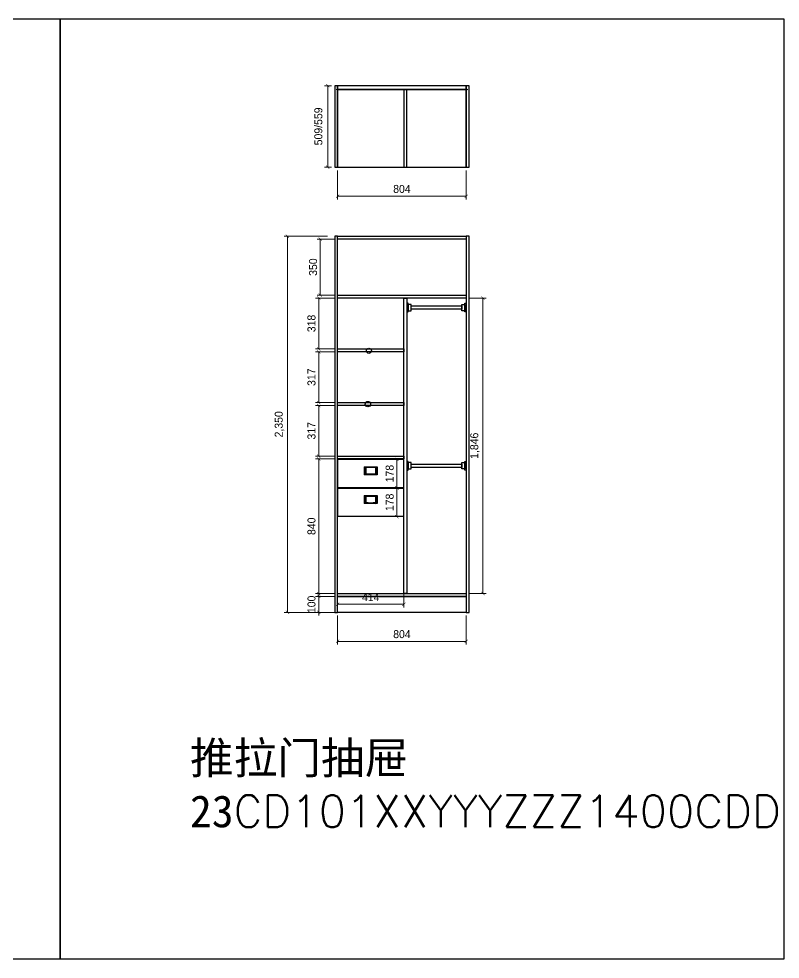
# Model space of a CAD drawing. Header units: millimetres. Extents: x 266 to 44582, y -75 to 31716.
# Drawn here: x 19313 to 24071, y 25835 to 31711 of the extents above; entities that cross this region are included whole.
import ezdxf

# ---------------------------------------------------------------- set-up
doc = ezdxf.new("R2010")
doc.units = ezdxf.units.MM
for name, color, linetype in [('3', 3, 'Continuous'), ('7', 7, 'Continuous'), ('DIM【标注】', 66, 'Continuous')]:
    doc.layers.add(name, color=color, linetype=linetype)
doc.styles.add('-黑体', font='txt.shx', dxfattribs={"bigfont": 'bigfont.shx'})
doc.styles.add('AUDIT_D_071121225343-4', font='')
doc.styles.get('AUDIT_D_071121225343-4').set_extended_font_data('HY울릉도L')
doc.dimstyles.new('家居常用', dxfattribs={"dimscale": 200, "dimtxt": 0.25, "dimasz": 0.1, "dimexe": 0.1, "dimexo": 0.1, "dimgap": 0.1, "dimtad": 1, "dimdec": 0, "dimlunit": 6, "dimtxsty": 'AUDIT_D_071121225343-4', "dimblk": 'ARCHTICK', "dimcen": 1, "dimclrd": 252, "dimclre": 252, "dimclrt": 3, "dimadec": 0, "dimazin": 0, "dimtfac": 1, "dimtdec": 0, "dimtix": 1, "dimtmove": 1, "dimatfit": 3, "dimldrblk": 'DOT', "dimfxl": 0.3, "dimfxlon": 1, "dimlwd": 9, "dimlwe": 9, "dimarcsym": 0})
pattern_1 = [(45, (1305.171, -13759.847), (-2.245064, 2.245064), []), (45, (1305.171, -13758.2594), (-2.245064, 2.245064), [])]

# ---------------------------------------------------------------- blocks, each defined once
blk = doc.blocks.new('_ArchTick')
at = {"color": 0, "linetype": 'ByBlock', "const_width": 0.15}
blk.add_lwpolyline([(-0.5, -0.5), (0.5, 0.5)], dxfattribs=at)
blk = doc.blocks.new('*D47')
at = {"layer": '3', "color": 252, "lineweight": 9}
for p, q in [((21285.7, 30334.3), (21177.7, 30334.3)), ((21197.7, 30334.3), (21197.7, 29984.3)), ((21285.7, 29984.3), (21177.7, 29984.3))]:
    blk.add_line(p, q, dxfattribs=at)
at = {"layer": 'Defpoints', "color": 0}
for p in [(21305.7, 30334.3), (21197.7, 29984.3), (21305.7, 29984.3)]:
    blk.add_point(p, dxfattribs=at)
at = {"layer": '3', "color": 252, "lineweight": 9, "xscale": 20, "yscale": 20, "zscale": 20}
for p, rotation in [((21197.7, 30334.3), 90), ((21197.7, 29984.3), 270)]:
    blk.add_blockref('_ArchTick', p, dxfattribs=dict(at, rotation=rotation))
at = {"layer": '3', "color": 3, "insert": (21152.7, 30159.3), "char_height": 50, "attachment_point": 5, "rotation": 90, "style": 'AUDIT_D_071121225343-4'}
blk.add_mtext('350', dxfattribs=at)
blk = doc.blocks.new('_DOT')
at = {"color": 0, "linetype": 'ByBlock'}
blk.add_line((-0.5, 0), (-1, 0), dxfattribs=at)
at = {"color": 0, "linetype": 'ByBlock', "const_width": 0.5}
blk.add_lwpolyline([(-0.25, 0, 1), (0.25, 0, 1)], format="xyb", close=True, dxfattribs=at)
blk = doc.blocks.new('*D48')
at = {"layer": '3', "color": 252, "lineweight": 9}
for p, q in [((21285.7, 29966.3), (21167.7, 29966.3)), ((21187.7, 29966.3), (21187.7, 29648)), ((21285.7, 29648), (21167.7, 29648))]:
    blk.add_line(p, q, dxfattribs=at)
at = {"layer": 'Defpoints', "color": 0}
for p in [(21305.7, 29966.3), (21187.7, 29648), (21305.7, 29648)]:
    blk.add_point(p, dxfattribs=at)
at = {"layer": '3', "color": 252, "lineweight": 9, "xscale": 20, "yscale": 20, "zscale": 20}
for p, rotation in [((21187.7, 29966.3), 90), ((21187.7, 29648), 270)]:
    blk.add_blockref('_ArchTick', p, dxfattribs=dict(at, rotation=rotation))
at = {"layer": '3', "color": 3, "insert": (21142.7, 29807.2), "char_height": 50, "attachment_point": 5, "rotation": 90, "style": 'AUDIT_D_071121225343-4'}
blk.add_mtext('318', dxfattribs=at)
blk = doc.blocks.new('*D49')
at = {"layer": '3', "color": 252, "lineweight": 9}
for p, q in [((21285.7, 29630), (21167.7, 29630)), ((21187.7, 29630), (21187.7, 29313)), ((21285.7, 29313), (21167.7, 29313))]:
    blk.add_line(p, q, dxfattribs=at)
at = {"layer": 'Defpoints', "color": 0}
for p in [(21305.7, 29630), (21187.7, 29313), (21305.7, 29313)]:
    blk.add_point(p, dxfattribs=at)
at = {"layer": '3', "color": 252, "lineweight": 9, "xscale": 20, "yscale": 20, "zscale": 20}
for p, rotation in [((21187.7, 29630), 90), ((21187.7, 29313), 270)]:
    blk.add_blockref('_ArchTick', p, dxfattribs=dict(at, rotation=rotation))
at = {"layer": '3', "color": 3, "insert": (21142.7, 29471.5), "char_height": 50, "attachment_point": 5, "rotation": 90, "style": 'AUDIT_D_071121225343-4'}
blk.add_mtext('317', dxfattribs=at)
blk = doc.blocks.new('*D50')
at = {"layer": '3', "color": 252, "lineweight": 9}
for p, q in [((21285.7, 29295), (21167.7, 29295)), ((21187.7, 29295), (21187.7, 28978.5)), ((21285.7, 28978.5), (21167.7, 28978.5))]:
    blk.add_line(p, q, dxfattribs=at)
at = {"layer": 'Defpoints', "color": 0}
for p in [(21305.7, 29295), (21187.7, 28978.5), (21305.7, 28978.5)]:
    blk.add_point(p, dxfattribs=at)
at = {"layer": '3', "color": 252, "lineweight": 9, "xscale": 20, "yscale": 20, "zscale": 20}
for p, rotation in [((21187.7, 29295), 90), ((21187.7, 28978.5), 270)]:
    blk.add_blockref('_ArchTick', p, dxfattribs=dict(at, rotation=rotation))
at = {"layer": '3', "color": 3, "insert": (21142.7, 29136.7), "char_height": 50, "attachment_point": 5, "rotation": 90, "style": 'AUDIT_D_071121225343-4'}
blk.add_mtext('317', dxfattribs=at)
blk = doc.blocks.new('衣柜内拉手')
h = blk.add_hatch()
h.set_pattern_fill('STEEL', color=256, style=0)
h.set_pattern_definition(pattern_1)
h.paths.add_polyline_path([(-30, 0), (-40, 0), (-40, -50), (-30, -50)])
h = blk.add_hatch()
h.set_pattern_fill('STEEL', color=256, style=0)
h.set_pattern_definition(pattern_1)
h.paths.add_polyline_path([(40, 0), (30, 0), (30, -50), (40, -50)])
for p, q in [((-40, 0), (40, 0)), ((-40, 0), (-40, -50)), ((-30, 0), (-30, -50)), ((30, 0), (30, -50)), ((40, 0), (40, -50)), ((40, -50), (-40, -50))]:
    blk.add_line(p, q)
for centre, start, end in [((0, -257.6), 83.17871, 96.82129), ((0, 208.1), 263.17871, 276.82129)]:
    blk.add_arc(centre, 252.6, start, end)
blk = doc.blocks.new('*D51')
at = {"layer": '3', "color": 252, "lineweight": 9}
for p, q in [((21285.7, 28960.5), (21167.7, 28960.5)), ((21187.7, 28960.5), (21187.7, 28120.3)), ((21285.7, 28120.3), (21167.7, 28120.3))]:
    blk.add_line(p, q, dxfattribs=at)
at = {"layer": 'Defpoints', "color": 0}
for p in [(21305.7, 28960.5), (21187.7, 28120.3), (21305.7, 28120.3)]:
    blk.add_point(p, dxfattribs=at)
at = {"layer": '3', "color": 252, "lineweight": 9, "xscale": 20, "yscale": 20, "zscale": 20}
for p, rotation in [((21187.7, 28960.5), 90), ((21187.7, 28120.3), 270)]:
    blk.add_blockref('_ArchTick', p, dxfattribs=dict(at, rotation=rotation))
at = {"layer": '3', "color": 3, "insert": (21142.7, 28540.4), "char_height": 50, "attachment_point": 5, "rotation": 90, "style": 'AUDIT_D_071121225343-4'}
blk.add_mtext('840', dxfattribs=at)
blk = doc.blocks.new('*D52')
at = {"layer": '3', "color": 252, "lineweight": 9}
for p, q in [((21242.2, 30352.3), (20972.2, 30352.3)), ((20992.2, 30352.3), (20992.2, 28002.3)), ((21242.2, 28002.3), (20972.2, 28002.3))]:
    blk.add_line(p, q, dxfattribs=at)
at = {"layer": 'Defpoints', "color": 0}
for p in [(21287.7, 30352.3), (20992.2, 28002.3), (21287.7, 28002.3)]:
    blk.add_point(p, dxfattribs=at)
at = {"layer": '3', "color": 252, "lineweight": 9, "xscale": 20, "yscale": 20, "zscale": 20}
for p, rotation in [((20992.2, 30352.3), 90), ((20992.2, 28002.3), 270)]:
    blk.add_blockref('_ArchTick', p, dxfattribs=dict(at, rotation=rotation))
at = {"layer": '3', "color": 3, "insert": (20942.4, 29177.3), "char_height": 50, "attachment_point": 5, "rotation": 90, "style": 'AUDIT_D_071121225343-4'}
blk.add_mtext('2,350', dxfattribs=at)
blk = doc.blocks.new('A$C6B5F1E48')
at = {"layer": '7'}
for points in [[(8, 0), (8, 54), (0, 54), (0, 0)], [(27.4, 7.6), (27.4, 46.4), (8, 46.4), (8, 7.6)]]:
    blk.add_lwpolyline(points, close=True, dxfattribs=at)
blk = doc.blocks.new('*D53')
at = {"layer": '3', "color": 252, "lineweight": 9}
for p, q in [((22129.7, 29966.3), (22234.2, 29966.3)), ((22214.2, 29966.3), (22214.2, 28120.3)), ((22129.7, 28120.3), (22234.2, 28120.3))]:
    blk.add_line(p, q, dxfattribs=at)
at = {"layer": 'Defpoints', "color": 0}
for p in [(22109.7, 29966.3), (22109.7, 28120.3), (22214.2, 28120.3)]:
    blk.add_point(p, dxfattribs=at)
at = {"layer": '3', "color": 252, "lineweight": 9, "xscale": 20, "yscale": 20, "zscale": 20}
for p, rotation in [((22214.2, 29966.3), 90), ((22214.2, 28120.3), 270)]:
    blk.add_blockref('_ArchTick', p, dxfattribs=dict(at, rotation=rotation))
at = {"layer": '3', "color": 3, "insert": (22164.4, 29043.3), "char_height": 50, "attachment_point": 5, "rotation": 90, "style": 'AUDIT_D_071121225343-4'}
blk.add_mtext('1,846', dxfattribs=at)
blk = doc.blocks.new('*D54')
at = {"layer": '3', "color": 252, "lineweight": 9}
for p, q in [((21285.7, 28102.3), (21167.7, 28102.3)), ((21187.7, 28102.3), (21187.7, 28122.3)), ((21187.7, 28102.3), (21187.7, 28002.3)), ((21285.7, 28002.3), (21167.7, 28002.3)), ((21187.7, 28002.3), (21187.7, 27982.3))]:
    blk.add_line(p, q, dxfattribs=at)
at = {"layer": 'Defpoints', "color": 0}
for p in [(21305.7, 28102.3), (21187.7, 28002.3), (21305.7, 28002.3)]:
    blk.add_point(p, dxfattribs=at)
at = {"layer": '3', "color": 252, "lineweight": 9, "xscale": 20, "yscale": 20, "zscale": 20}
for p, rotation in [((21187.7, 28102.3), 270), ((21187.7, 28002.3), 90)]:
    blk.add_blockref('_ArchTick', p, dxfattribs=dict(at, rotation=rotation))
at = {"layer": '3', "color": 3, "insert": (21142.7, 28052.3), "char_height": 50, "attachment_point": 5, "rotation": 90, "style": 'AUDIT_D_071121225343-4'}
blk.add_mtext('100', dxfattribs=at)
blk = doc.blocks.new('*D55')
at = {"layer": '3', "color": 252, "lineweight": 9}
for p, q in [((21267.7, 31293), (21223.7, 31293)), ((21243.7, 31293), (21243.7, 30784)), ((21267.7, 30784), (21223.7, 30784))]:
    blk.add_line(p, q, dxfattribs=at)
at = {"layer": 'Defpoints', "color": 0}
for p in [(21287.7, 31293), (21243.7, 30784), (21287.7, 30784)]:
    blk.add_point(p, dxfattribs=at)
at = {"layer": '3', "color": 252, "lineweight": 9, "xscale": 20, "yscale": 20, "zscale": 20}
for p, rotation in [((21243.7, 31293), 90), ((21243.7, 30784), 270)]:
    blk.add_blockref('_ArchTick', p, dxfattribs=dict(at, rotation=rotation))
at = {"layer": '3', "color": 3, "insert": (21185.6, 31038.5), "char_height": 50, "attachment_point": 5, "rotation": 90, "style": 'AUDIT_D_071121225343-4'}
blk.add_mtext('509/559', dxfattribs=at)
blk = doc.blocks.new('*D56')
at = {"layer": '3', "color": 252, "lineweight": 9}
for p, q in [((21616.7, 28958.5), (21696.2, 28958.5)), ((21676.2, 28780.5), (21676.2, 28958.5)), ((21616.7, 28780.5), (21696.2, 28780.5))]:
    blk.add_line(p, q, dxfattribs=at)
at = {"layer": 'Defpoints', "color": 0}
for p in [(21596.7, 28958.5), (21676.2, 28958.5), (21596.7, 28780.5)]:
    blk.add_point(p, dxfattribs=at)
at = {"layer": '3', "color": 252, "lineweight": 9, "xscale": 20, "yscale": 20, "zscale": 20}
for p, rotation in [((21676.2, 28958.5), 90), ((21676.2, 28780.5), 270)]:
    blk.add_blockref('_ArchTick', p, dxfattribs=dict(at, rotation=rotation))
at = {"layer": '3', "color": 3, "insert": (21631.2, 28869.5), "char_height": 50, "attachment_point": 5, "rotation": 90, "style": 'AUDIT_D_071121225343-4'}
blk.add_mtext('178', dxfattribs=at)
blk = doc.blocks.new('*D57')
at = {"layer": '3', "color": 252, "lineweight": 9}
for p, q in [((21616.7, 28778.5), (21696.2, 28778.5)), ((21676.2, 28600.5), (21676.2, 28778.5)), ((21616.7, 28600.5), (21696.2, 28600.5))]:
    blk.add_line(p, q, dxfattribs=at)
at = {"layer": 'Defpoints', "color": 0}
for p in [(21596.7, 28778.5), (21676.2, 28778.5), (21596.7, 28600.5)]:
    blk.add_point(p, dxfattribs=at)
at = {"layer": '3', "color": 252, "lineweight": 9, "xscale": 20, "yscale": 20, "zscale": 20}
for p, rotation in [((21676.2, 28778.5), 90), ((21676.2, 28600.5), 270)]:
    blk.add_blockref('_ArchTick', p, dxfattribs=dict(at, rotation=rotation))
at = {"layer": '3', "color": 3, "insert": (21631.2, 28689.5), "char_height": 50, "attachment_point": 5, "rotation": 90, "style": 'AUDIT_D_071121225343-4'}
blk.add_mtext('178', dxfattribs=at)
blk = doc.blocks.new('*D58')
at = {"layer": 'Defpoints', "color": 0}
for p in [(21305.7, 28144.5), (21719.7, 28144.5), (21719.7, 28052.5)]:
    blk.add_point(p, dxfattribs=at)
at = {"layer": 'DIM【标注】', "color": 252, "lineweight": 9}
for p, q in [((21305.7, 28124.5), (21305.7, 28032.5)), ((21719.7, 28124.5), (21719.7, 28032.5)), ((21305.7, 28052.5), (21719.7, 28052.5))]:
    blk.add_line(p, q, dxfattribs=at)
at = {"layer": 'DIM【标注】', "color": 252, "lineweight": 9, "xscale": 20, "yscale": 20, "zscale": 20, "rotation": 180}
blk.add_blockref('_ArchTick', (21305.7, 28052.5), dxfattribs=at)
at = {"layer": 'DIM【标注】', "color": 252, "lineweight": 9, "xscale": 20, "yscale": 20, "zscale": 20}
blk.add_blockref('_ArchTick', (21719.7, 28052.5), dxfattribs=at)
at = {"layer": 'DIM【标注】', "color": 3, "insert": (21512.7, 28097.5), "char_height": 50, "attachment_point": 5, "style": 'AUDIT_D_071121225343-4'}
blk.add_mtext('414', dxfattribs=at)
blk = doc.blocks.new('*D59')
at = {"layer": 'Defpoints', "color": 0}
for p in [(21305.7, 30784), (22109.7, 30784), (22109.7, 30602.5)]:
    blk.add_point(p, dxfattribs=at)
at = {"layer": 'DIM【标注】', "color": 252, "lineweight": 9}
for p, q in [((21305.7, 30764), (21305.7, 30582.5)), ((22109.7, 30764), (22109.7, 30582.5)), ((21305.7, 30602.5), (22109.7, 30602.5))]:
    blk.add_line(p, q, dxfattribs=at)
at = {"layer": 'DIM【标注】', "color": 252, "lineweight": 9, "xscale": 20, "yscale": 20, "zscale": 20, "rotation": 180}
blk.add_blockref('_ArchTick', (21305.7, 30602.5), dxfattribs=at)
at = {"layer": 'DIM【标注】', "color": 252, "lineweight": 9, "xscale": 20, "yscale": 20, "zscale": 20}
blk.add_blockref('_ArchTick', (22109.7, 30602.5), dxfattribs=at)
at = {"layer": 'DIM【标注】', "color": 3, "insert": (21707.7, 30647.5), "char_height": 50, "attachment_point": 5, "style": 'AUDIT_D_071121225343-4'}
blk.add_mtext('804', dxfattribs=at)
blk = doc.blocks.new('*D60')
at = {"layer": 'Defpoints', "color": 0}
for p in [(21305.7, 28002.3), (22109.7, 28002.3), (22109.7, 27821)]:
    blk.add_point(p, dxfattribs=at)
at = {"layer": 'DIM【标注】', "color": 252, "lineweight": 9}
for p, q in [((21305.7, 27982.3), (21305.7, 27801)), ((22109.7, 27982.3), (22109.7, 27801)), ((21305.7, 27821), (22109.7, 27821))]:
    blk.add_line(p, q, dxfattribs=at)
at = {"layer": 'DIM【标注】', "color": 252, "lineweight": 9, "xscale": 20, "yscale": 20, "zscale": 20, "rotation": 180}
blk.add_blockref('_ArchTick', (21305.7, 27821), dxfattribs=at)
at = {"layer": 'DIM【标注】', "color": 252, "lineweight": 9, "xscale": 20, "yscale": 20, "zscale": 20}
blk.add_blockref('_ArchTick', (22109.7, 27821), dxfattribs=at)
at = {"layer": 'DIM【标注】', "color": 3, "insert": (21707.7, 27866), "char_height": 50, "attachment_point": 5, "style": 'AUDIT_D_071121225343-4'}
blk.add_mtext('804', dxfattribs=at)

msp = doc.modelspace()

# ---------------------------------------------------------------- linework, layer by layer
for points in [[(15051.1, 31710.7), (19572.1, 31710.7), (19572.1, 25835.4), (15051.1, 25835.4)], [(19572.1, 31710.7), (24093.2, 31710.7), (24093.2, 25835.4), (19572.1, 25835.4)]]:
    msp.add_lwpolyline(points, close=True)
at = {"layer": '3', "color": 0}
for points in [[(21287.7, 30784), (21305.7, 30784), (21305.7, 31293), (21287.7, 31293)], [(21305.7, 30784), (22109.7, 30784), (22109.7, 31293), (21305.7, 31293)], [(21719.7, 30784), (21737.7, 30784), (21737.7, 31266.7), (21719.7, 31266.7)], [(22109.7, 30784), (22127.7, 30784), (22127.7, 31293), (22109.7, 31293)], [(21287.7, 28002.3), (21305.7, 28002.3), (21305.7, 30352.3), (21287.7, 30352.3)], [(21305.7, 30352.3), (22109.7, 30352.3), (22109.7, 30334.3), (21305.7, 30334.3)], [(22109.7, 28002.3), (22127.7, 28002.3), (22127.7, 30352.3), (22109.7, 30352.3)], [(21305.7, 29984.3), (22109.7, 29984.3), (22109.7, 29966.3), (21305.7, 29966.3)], [(21719.7, 29966.3), (21737.7, 29966.3), (21737.7, 28120.3), (21719.7, 28120.3)], [(21305.7, 29648), (21719.7, 29648), (21719.7, 29630), (21305.7, 29630)], [(21305.7, 29313), (21719.7, 29313), (21719.7, 29295), (21305.7, 29295)], [(21305.7, 28978.5), (21719.7, 28978.5), (21719.7, 28960.5), (21305.7, 28960.5)], [(21305.7, 28120.3), (22109.7, 28120.3), (22109.7, 28102.3), (21305.7, 28102.3)]]:
    msp.add_lwpolyline(points, close=True, dxfattribs=at)
at = {"layer": '3', "color": 2}
msp.add_lwpolyline([(21300.7, 31271.7), (22114.7, 31271.7), (22114.7, 31266.7), (21300.7, 31266.7)], close=True, dxfattribs=at)
at = {"layer": '3', "color": 8}
for points in [[(21765.1, 29916.5), (22082.3, 29916.5), (22082.3, 29896.4), (21765.1, 29896.4)], [(21765.1, 28928.2), (22082.3, 28928.2), (22082.3, 28908.1), (21765.1, 28908.1)]]:
    msp.add_lwpolyline(points, close=True, dxfattribs=at)
at = {"layer": '3'}
for points in [[(21307.7, 28958.5), (21717.7, 28958.5), (21717.7, 28780.5), (21307.7, 28780.5)], [(21307.7, 28778.5), (21717.7, 28778.5), (21717.7, 28600.5), (21307.7, 28600.5)]]:
    msp.add_lwpolyline(points, close=True, dxfattribs=at)
at = {"layer": '3', "color": 7, "true_color": 0xffffff}
msp.add_lwpolyline([(21305.7, 28102.3), (22109.7, 28102.3), (22109.7, 28002.3), (21305.7, 28002.3)], close=True, dxfattribs=at)
at = {"layer": '3'}
for centre, radius in [((21501.7, 29636.5), 16), ((21495.2, 29303.3), 17)]:
    msp.add_circle(centre, radius, dxfattribs=at)

# ---------------------------------------------------------------- block references
for p in [(21512.7, 28912), (21512.7, 28732)]:
    msp.add_blockref('衣柜内拉手', p)
at = {"layer": '3', "color": 8}
for p in [(21737.7, 29879.5), (21737.7, 28891.2)]:
    msp.add_blockref('A$C6B5F1E48', p, dxfattribs=at)
at = {"layer": '3', "color": 8, "xscale": -1}
for p in [(22109.7, 29879.5), (22109.7, 28891.2)]:
    msp.add_blockref('A$C6B5F1E48', p, dxfattribs=at)

# ---------------------------------------------------------------- texts
at = {"insert": (20383.4, 27193), "char_height": 200, "width": 1714.257, "attachment_point": 1, "style": '-黑体'}
msp.add_mtext('{\\fSimHei|b0|i0|c134|p49;推拉门抽屉23}CD101{\\C2;XX\\C4;YYY\\C6;ZZZ\\C1;14\\C0;00\\C11;C\\C2;DD}', dxfattribs=at)

# ---------------------------------------------------------------- dimensions: what is measured, and where the dimension line sits
at = {"layer": '3', "color": 0}
dim = msp.add_linear_dim(base=(21243.7, 30784), p1=(21287.7, 31293), p2=(21287.7, 30784), angle=90, text='509/559', dimstyle='家居常用', override={"dimfxl": 1.25, "dimarcsym": 1}, dxfattribs=at)
dim.commit()
dim.dimension.update_dxf_attribs({"geometry": '*D55', "text_midpoint": (21185.6, 31038.5)})
for base, p1, p2, picture, middle in [((20992.2, 28002.3), (21287.7, 30352.3), (21287.7, 28002.3), '*D52', (20942.4, 29177.3)), ((21197.7, 29984.3), (21305.7, 30334.3), (21305.7, 29984.3), '*D47', (21152.7, 30159.3)), ((21187.7, 29648), (21305.7, 29966.3), (21305.7, 29648), '*D48', (21142.7, 29807.2)), ((22214.2, 28120.3), (22109.7, 29966.3), (22109.7, 28120.3), '*D53', (22164.4, 29043.3)), ((21187.7, 29313), (21305.7, 29630), (21305.7, 29313), '*D49', (21142.7, 29471.5)), ((21187.6746148, 28978.4997868), (21305.7121328, 29294.9997868), (21305.7121328, 28978.4997868), '*D50', (21142.6746148, 29136.7497868)), ((21187.7, 28120.3), (21305.7, 28960.5), (21305.7, 28120.3), '*D51', (21142.7, 28540.4)), ((21187.7, 28002.3), (21305.7, 28102.3), (21305.7, 28002.3), '*D54', (21142.7, 28052.3))]:
    dim = msp.add_linear_dim(base=base, p1=p1, p2=p2, angle=90, dimstyle='家居常用', override={"dimfxl": 1.25, "dimarcsym": 1}, dxfattribs=at)
    dim.commit()
    dim.dimension.update_dxf_attribs({"geometry": picture, "text_midpoint": middle})
at = {"layer": '3', "color": 7, "true_color": 0xffffff}
for p1, p2, picture, middle in [((21596.7, 28780.5), (21596.7, 28958.5), '*D56', (21631.2, 28869.5)), ((21596.7, 28600.5), (21596.7, 28778.5), '*D57', (21631.2, 28689.5))]:
    dim = msp.add_aligned_dim(p1=p1, p2=p2, distance=-79.5, dimstyle='家居常用', override={"dimfxl": 1.25, "dimarcsym": 1}, dxfattribs=at)
    dim.commit()
    dim.dimension.update_dxf_attribs({"geometry": picture, "text_midpoint": middle})
at = {"layer": 'DIM【标注】', "color": 7, "true_color": 0xffffff}
for base, p1, p2, picture, middle in [((22109.7, 30602.5), (21305.7, 30784), (22109.7, 30784), '*D59', (21707.7, 30647.5)), ((21719.7, 28052.5), (21305.7, 28144.5), (21719.7, 28144.5), '*D58', (21512.7, 28097.5)), ((22109.7, 27821), (21305.7, 28002.3), (22109.7, 28002.3), '*D60', (21707.7, 27866))]:
    dim = msp.add_linear_dim(base=base, p1=p1, p2=p2, dimstyle='家居常用', override={"dimfxl": 1.25, "dimarcsym": 1}, dxfattribs=at)
    dim.commit()
    dim.dimension.update_dxf_attribs({"geometry": picture, "text_midpoint": middle})

doc.saveas('drawing.dxf')
